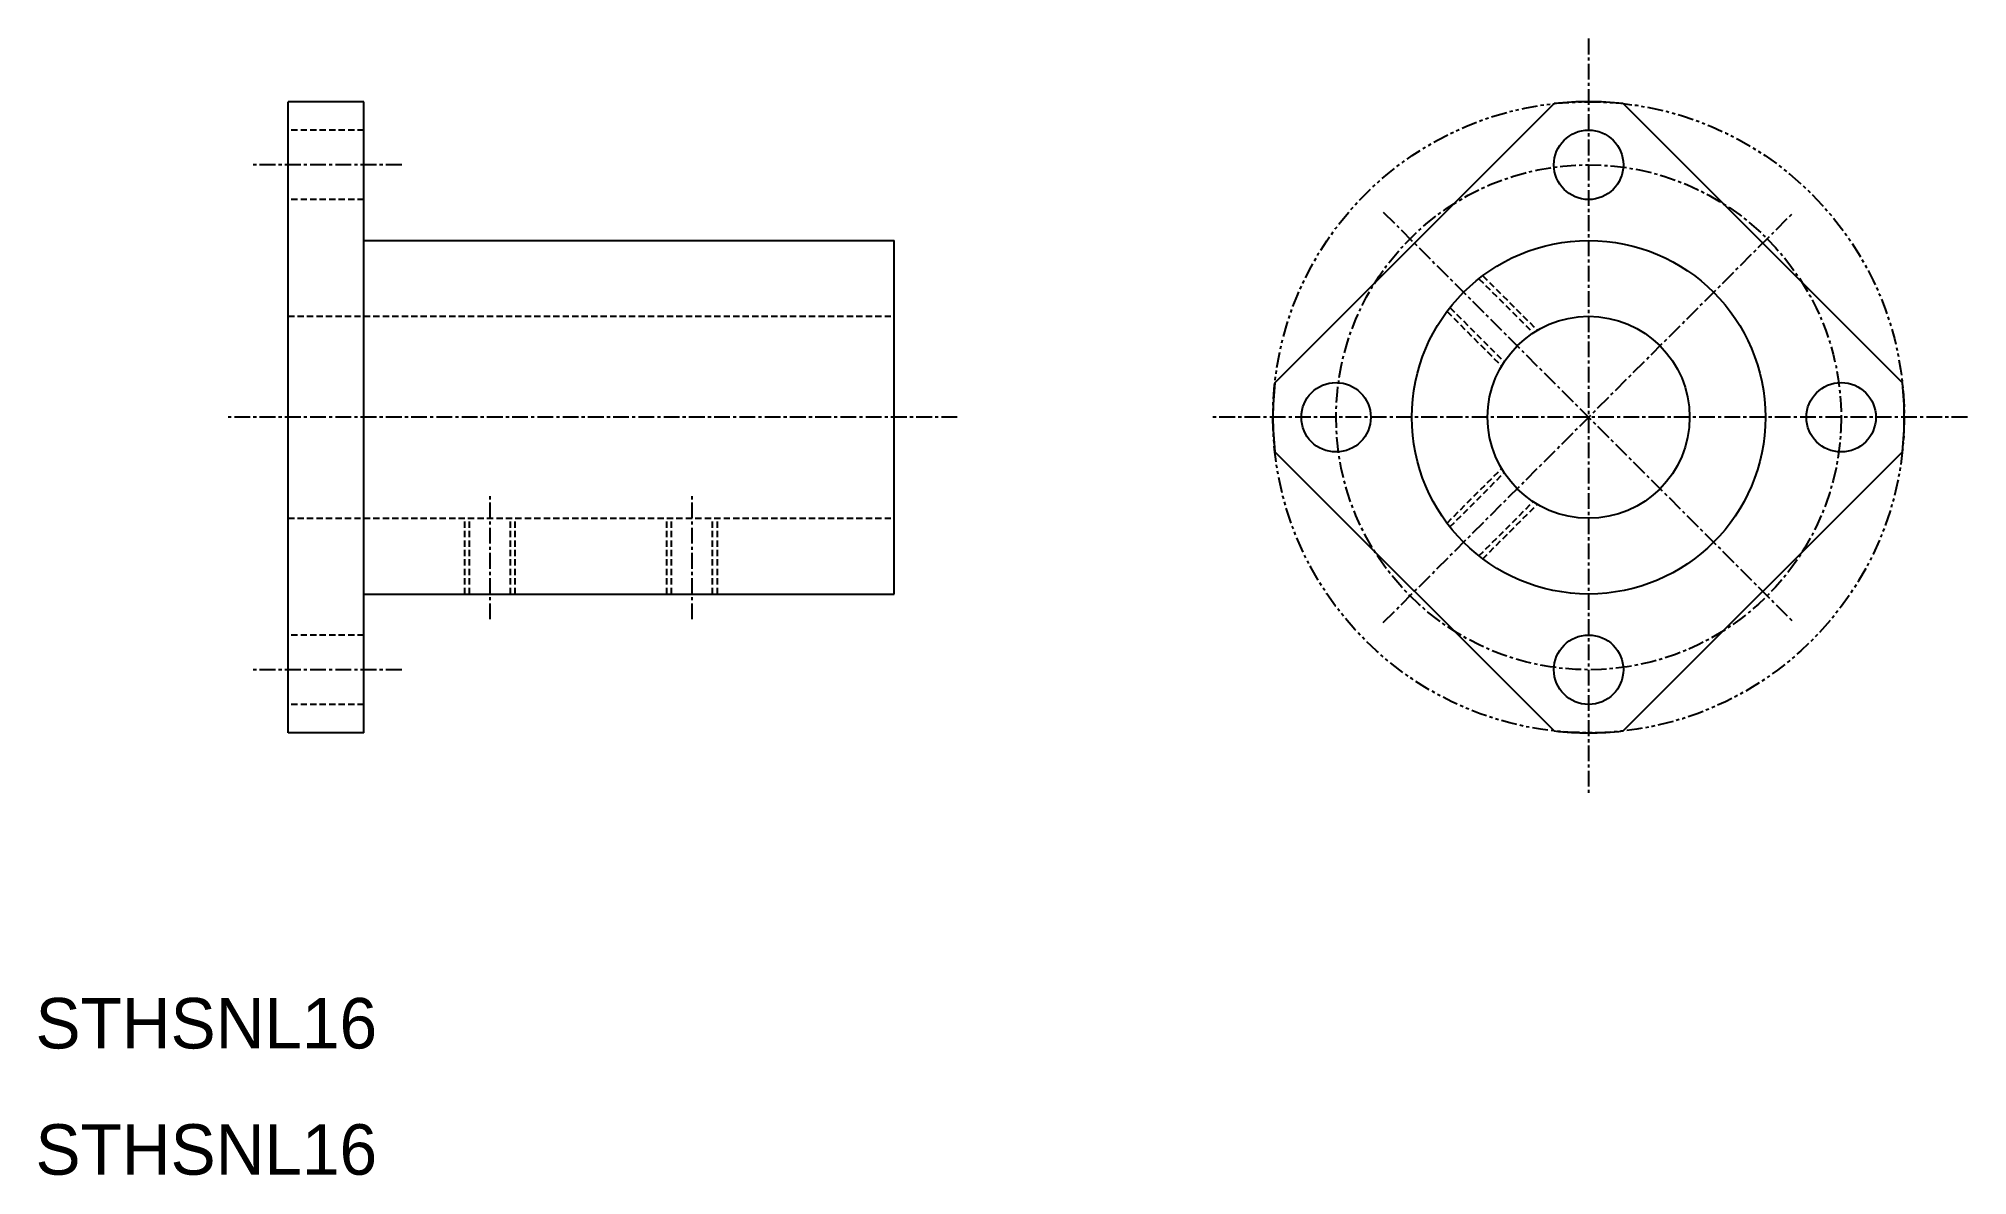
# Model space of a CAD drawing. Extents: x 10 to 163, y 10 to 100.
import ezdxf

# ---------------------------------------------------------------- set-up
doc = ezdxf.new("R2010")
doc.units = 0
for name, pattern in [('CENTER', [2, 1.25, -0.25, 0.25, -0.25]), ('DASHED', [0.75, 0.5, -0.25]), ('PHANTOM', [2.5, 1.25, -0.25, 0.25, -0.25, 0.25, -0.25])]:
    doc.linetypes.add(name, pattern=pattern)
doc.layers.get('0').update_dxf_attribs({"linetype": 'CONTINUOUS'})
doc.layers.add('CENTER', color=1, linetype='CENTER')

msp = doc.modelspace()

# ---------------------------------------------------------------- linework, layer by layer
at = {"color": 7, "linetype": 'CONTINUOUS'}
for p, q in [((30, 45), (30, 95)), ((36, 95), (30, 95)), ((36, 45), (36, 95)), ((108.15, 72.73), (130.27, 94.85)), ((135.73, 94.85), (157.85, 72.73)), ((36, 84), (78, 84)), ((78, 56), (78, 84)), ((108.15, 67.27), (130.27, 45.15)), ((135.73, 45.15), (157.85, 67.27)), ((36, 56), (78, 56)), ((36, 45), (30, 45))]:
    msp.add_line(p, q, dxfattribs=at)
at = {"color": 3, "linetype": 'DASHED'}
for p, q in [((36, 92.75), (30, 92.75)), ((36, 87.25), (30, 87.25)), ((124.31, 80.98), (128.61, 76.69)), ((124.62, 81.21), (128.94, 76.89)), ((30, 78), (78, 78)), ((121.79, 78.38), (126.11, 74.06)), ((122.02, 78.69), (126.31, 74.39)), ((121.79, 61.62), (126.11, 65.94)), ((122.02, 61.31), (126.31, 65.61)), ((124.31, 59.02), (128.61, 63.31)), ((124.62, 58.79), (128.94, 63.11)), ((30, 62), (78, 62)), ((44, 56), (44, 62)), ((44.38, 56), (44.38, 62)), ((47.62, 56), (47.62, 62)), ((48, 56), (48, 62)), ((60, 56), (60, 62)), ((60.38, 56), (60.38, 62)), ((63.62, 56), (63.62, 62)), ((64, 56), (64, 62)), ((36, 52.75), (30, 52.75)), ((36, 47.25), (30, 47.25))]:
    msp.add_line(p, q, dxfattribs=at)
at = {"color": 3, "linetype": 'PHANTOM'}
msp.add_circle((133, 70), 25, dxfattribs=at)
at = {"color": 7, "linetype": 'CONTINUOUS'}
for centre, radius in [((133, 90), 2.75), ((133, 70), 14), ((133, 70), 8), ((113, 70), 2.75), ((153, 70), 2.75), ((133, 50), 2.75)]:
    msp.add_circle(centre, radius, dxfattribs=at)
for start, end in [(83.7394, 96.2606), (173.7394, 186.2606), (353.7394, 6.2606), (263.7394, 276.2606)]:
    msp.add_arc((133, 70), 25, start, end, dxfattribs=at)
at = {"layer": 'CENTER', "color": 1, "linetype": 'CENTER'}
for p, q in [((133, 100), (133, 40)), ((39, 90), (27, 90)), ((116.74, 86.26), (149.26, 53.74)), ((116.74, 53.74), (149.26, 86.26)), ((83, 70), (25, 70)), ((163, 70), (103, 70)), ((46, 54), (46, 64)), ((62, 54), (62, 64)), ((39, 50), (27, 50))]:
    msp.add_line(p, q, dxfattribs=at)
msp.add_circle((133, 70), 20, dxfattribs=at)

# ---------------------------------------------------------------- texts
at = {"color": 7, "linetype": 'CONTINUOUS'}
for p in [(10, 20), (10, 10)]:
    msp.add_text('STHSNL16', height=4, dxfattribs=at).set_placement(p)

doc.saveas('drawing.dxf')
